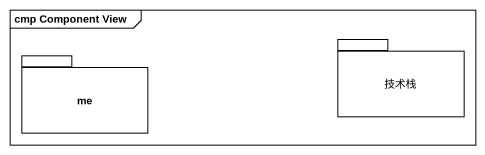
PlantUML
@startuml
mainframe cmp Component View
package 技术栈 {
}
package me {
}
@enduml
